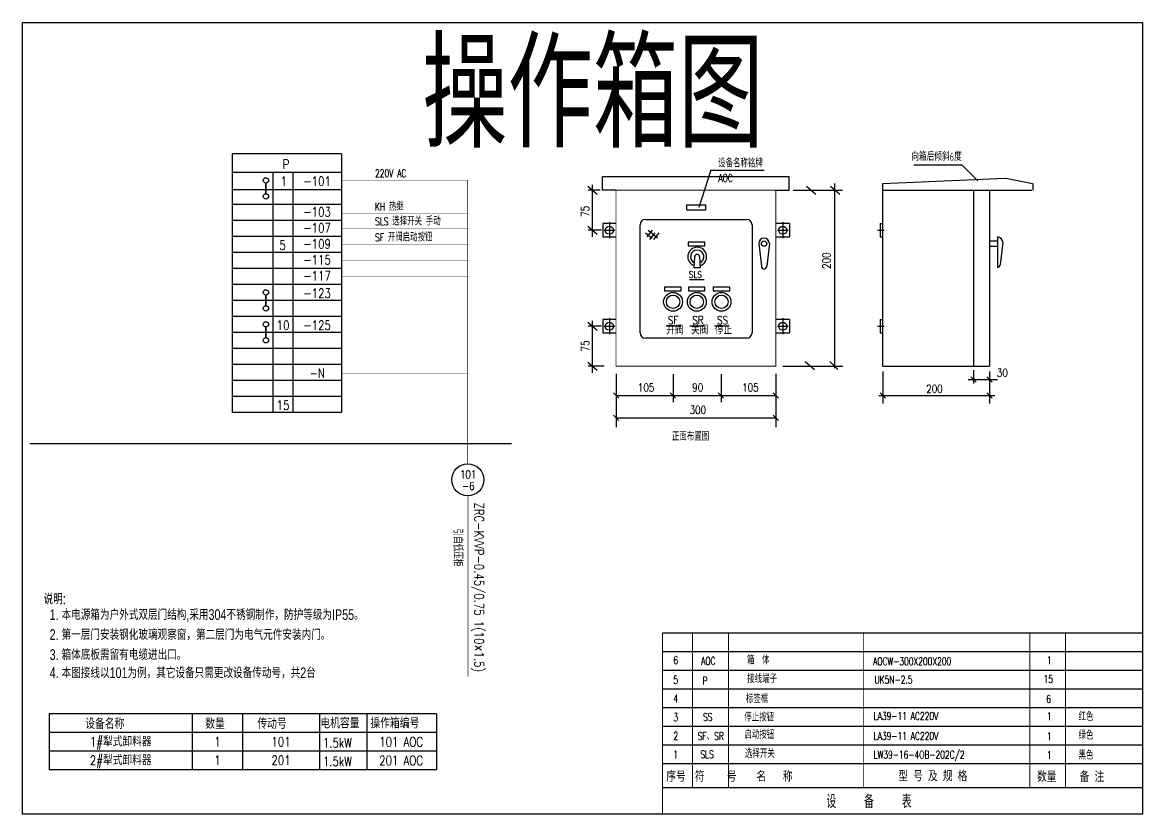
# Model space of a CAD drawing. Header units: millimetres. Extents: x 6333 to 49538, y -3842 to 24603.
# Drawn here: x 8410.2 to 8830.2, y -1815.1 to -1518 of the extents above; entities that cross this region are included whole.
import ezdxf
from ezdxf.enums import TextEntityAlignment as Align

# ---------------------------------------------------------------- set-up
doc = ezdxf.new("R2010")
doc.units = ezdxf.units.MM
doc.layers.add('标注-动力', color=7, linetype='Continuous')
doc.styles.add('CIEE01', font='ARR-english.shx', dxfattribs={"width": 0.7, "bigfont": 'hztxt.shx'})
doc.styles.add('CieText1', font='arr-english.shx', dxfattribs={"width": 0.7, "bigfont": 'hztxt.shx'})
doc.styles.add('CIETXT', font='simplex2.shx', dxfattribs={"width": 0.8, "bigfont": 'hztxt.shx'})
doc.styles.add('HZ', font='Simplex2.shx', dxfattribs={"width": 0.75, "bigfont": 'hztxt.shx'})
doc.styles.add('HZTXT', font='romans.shx', dxfattribs={"width": 0.7, "bigfont": 'hztxt.shx'})
doc.styles.add('T', font='tssdeng.shx', dxfattribs={"bigfont": 'tssdchn.shx'})
doc.styles.add('兵', font='simplex2.shx', dxfattribs={"width": 0.8, "bigfont": 'hztxt.shx'})

# ---------------------------------------------------------------- blocks, each defined once
blk = doc.blocks.new('ZZ')
for centre, radius in [((0.08, 0), 3.53), ((0.06, 0), 2.5)]:
    blk.add_circle(centre, radius)

msp = doc.modelspace()

# ---------------------------------------------------------------- linework, layer by layer
at = {"color": 7}
for p, q in [((8529.89, -1567.32), (8488.89, -1567.32)), ((8488.89, -1567.32), (8488.89, -1664.32)), ((8529.89, -1567.32), (8529.89, -1664.32)), ((8529.89, -1574.32), (8488.89, -1574.32)), ((8504.09, -1574.32), (8504.09, -1664.32)), ((8511.59, -1574.32), (8511.59, -1664.32)), ((8668.3, -1573.42), (8663.8, -1587.42)), ((8668.3, -1573.42), (8688.3, -1573.42)), ((8744.52, -1571.42), (8762.52, -1571.42)), ((8762.52, -1571.42), (8768.52, -1577.42)), ((8623.8, -1578.92), (8623.8, -1598.42)), ((8627.7, -1580.91), (8627.7, -1575.91)), ((8697.7, -1575.91), (8627.7, -1575.91)), ((8697.7, -1580.91), (8697.7, -1575.91)), ((8714.7, -1578.42), (8714.7, -1647.71)), ((8732.8, -1578.43), (8778.88, -1576.37)), ((8732.8, -1580.92), (8732.8, -1578.43)), ((8778.92, -1576.42), (8788.92, -1578.42)), ((8789.02, -1578.42), (8789.02, -1580.92)), ((8529.89, -1580.82), (8488.89, -1580.82)), ((8622.2, -1579.41), (8625.7, -1582.41)), ((8626.8, -1580.92), (8622.3, -1580.92)), ((8632.7, -1580.91), (8627.7, -1580.91)), ((8692.7, -1580.91), (8697.7, -1580.91)), ((8699.2, -1580.91), (8717.7, -1580.91)), ((8704.2, -1579.41), (8707.7, -1582.41)), ((8713.2, -1579.41), (8716.7, -1582.41)), ((8732.8, -1580.92), (8772.8, -1580.92)), ((8732.8, -1646.92), (8732.8, -1580.92)), ((8732.8, -1580.92), (8788.7, -1580.92)), ((8766.8, -1580.92), (8766.8, -1646.92)), ((8772.8, -1580.92), (8772.8, -1646.92)), ((8529.89, -1586.32), (8488.89, -1586.32)), ((8659.3, -1588.42), (8659.3, -1586.42)), ((8659.3, -1586.42), (8666.3, -1586.42)), ((8666.3, -1586.42), (8666.3, -1588.42)), ((8666.3, -1588.42), (8659.3, -1588.42)), ((8529.89, -1592.32), (8488.89, -1592.32)), ((8622.2, -1594.41), (8625.7, -1597.41)), ((8627.3, -1595.92), (8622.3, -1595.92)), ((8632.8, -1593.42), (8627.8, -1593.42)), ((8627.8, -1593.42), (8627.8, -1598.42)), ((8628.3, -1595.92), (8632.3, -1595.92)), ((8630.3, -1592.92), (8630.3, -1598.92)), ((8641.8, -1634.42), (8641.8, -1593.92)), ((8643.8, -1591.92), (8681.8, -1591.92)), ((8646.3, -1595.92), (8644.3, -1598.42)), ((8644.8, -1595.92), (8648.35, -1598.81)), ((8683.8, -1593.92), (8683.8, -1634.42)), ((8697.8, -1593.42), (8692.8, -1593.42)), ((8693.3, -1595.92), (8697.3, -1595.92)), ((8695.3, -1592.92), (8695.3, -1598.92)), ((8697.8, -1593.42), (8697.8, -1598.42)), ((8730.8, -1595.92), (8733.3, -1595.92)), ((8731.8, -1593.42), (8731.8, -1598.42)), ((8731.8, -1593.42), (8732.8, -1593.42)), ((8529.89, -1598.32), (8488.89, -1598.32)), ((8627.8, -1598.42), (8632.8, -1598.42)), ((8643.8, -1596.92), (8646.3, -1598.92)), ((8647.3, -1596.92), (8645.3, -1599.42)), ((8648.8, -1596.92), (8646.8, -1599.42)), ((8692.8, -1598.42), (8697.8, -1598.42)), ((8731.8, -1598.42), (8732.8, -1598.42)), ((8772.8, -1599.92), (8775.8, -1599.92)), ((8775.8, -1598.42), (8775.8, -1609.92)), ((8529.89, -1604.32), (8488.89, -1604.32)), ((8659.86, -1600.35), (8659.86, -1601.75)), ((8666.06, -1600.35), (8659.86, -1600.35)), ((8659.86, -1601.75), (8661.66, -1601.75)), ((8660.66, -1601.75), (8666.06, -1601.75)), ((8666.06, -1601.75), (8666.06, -1600.35)), ((8686.3, -1600.92), (8687.3, -1609.42)), ((8690.3, -1600.92), (8689.3, -1609.42)), ((8772.8, -1601.92), (8775.8, -1601.92)), ((8777.77, -1600.42), (8776.77, -1608.92)), ((8662.11, -1610.09), (8662.31, -1605.89)), ((8664.11, -1605.89), (8664.31, -1610.09)), ((8529.89, -1610.32), (8488.89, -1610.32)), ((8664.31, -1610.09), (8662.11, -1610.09)), ((8529.89, -1616.32), (8488.89, -1616.32)), ((8660.31, -1614.39), (8665.81, -1614.39)), ((8651.04, -1617.27), (8651.04, -1618.67)), ((8657.24, -1617.27), (8651.04, -1617.27)), ((8651.04, -1618.67), (8652.84, -1618.67)), ((8651.84, -1618.67), (8657.24, -1618.67)), ((8657.24, -1618.67), (8657.24, -1617.27)), ((8659.94, -1617.27), (8659.94, -1618.67)), ((8666.14, -1617.27), (8659.94, -1617.27)), ((8659.94, -1618.67), (8661.74, -1618.67)), ((8660.74, -1618.67), (8666.14, -1618.67)), ((8666.14, -1618.67), (8666.14, -1617.27)), ((8669.23, -1617.27), (8669.23, -1618.67)), ((8675.43, -1617.27), (8669.23, -1617.27)), ((8669.23, -1618.67), (8671.03, -1618.67)), ((8670.03, -1618.67), (8675.43, -1618.67)), ((8675.43, -1618.67), (8675.43, -1617.27)), ((8529.89, -1622.32), (8488.89, -1622.32)), ((8529.89, -1628.32), (8488.89, -1628.32)), ((8632.8, -1629.42), (8627.8, -1629.42)), ((8627.8, -1629.42), (8627.8, -1634.42)), ((8630.3, -1628.92), (8630.3, -1634.92)), ((8697.8, -1629.42), (8692.8, -1629.42)), ((8695.3, -1628.92), (8695.3, -1634.92)), ((8697.8, -1629.42), (8697.8, -1634.42)), ((8731.8, -1629.42), (8731.8, -1634.42)), ((8731.8, -1629.42), (8732.8, -1629.42)), ((8622.2, -1630.41), (8625.7, -1633.41)), ((8627.3, -1631.92), (8622.3, -1631.92)), ((8623.8, -1629.92), (8623.8, -1649.42)), ((8628.3, -1631.92), (8632.3, -1631.92)), ((8651.59, -1631.73), (8657.09, -1631.73)), ((8660.49, -1631.73), (8665.99, -1631.73)), ((8669.77, -1631.73), (8675.27, -1631.73)), ((8693.3, -1631.92), (8697.3, -1631.92)), ((8730.8, -1631.92), (8733.3, -1631.92)), ((8529.89, -1634.32), (8488.89, -1634.32)), ((8627.8, -1634.42), (8632.8, -1634.42)), ((8681.8, -1636.42), (8643.8, -1636.42)), ((8692.8, -1634.42), (8697.8, -1634.42)), ((8731.8, -1634.42), (8732.8, -1634.42)), ((8529.89, -1640.32), (8488.89, -1640.32)), ((8529.89, -1646.32), (8488.89, -1646.32)), ((8622.2, -1645.41), (8625.7, -1648.41)), ((8703.74, -1645.21), (8707.24, -1648.21)), ((8712.96, -1645.21), (8715.96, -1648.21)), ((8628.3, -1646.92), (8622.3, -1646.92)), ((8632.8, -1649.81), (8632.8, -1669.81)), ((8654.2, -1649.92), (8654.2, -1660.42)), ((8672.2, -1649.92), (8672.2, -1660.42)), ((8692.7, -1649.81), (8692.7, -1669.81)), ((8695.3, -1646.92), (8717.8, -1646.92)), ((8732.8, -1646.92), (8772.8, -1646.92)), ((8732.8, -1648.92), (8732.8, -1660.92)), ((8766.8, -1648.42), (8766.8, -1653.42)), ((8772.8, -1648.92), (8772.8, -1660.92)), ((8529.89, -1652.32), (8488.89, -1652.32)), ((8764.8, -1651.92), (8775.8, -1651.92)), ((8765.84, -1650.92), (8767.84, -1652.92)), ((8771.84, -1650.92), (8773.84, -1652.92)), ((8529.89, -1658.32), (8488.89, -1658.32)), ((8631.8, -1656.92), (8633.8, -1658.92)), ((8632.8, -1657.92), (8692.7, -1657.92)), ((8653.11, -1656.92), (8655.11, -1658.92)), ((8671.12, -1656.92), (8673.12, -1658.92)), ((8691.7, -1656.92), (8693.7, -1658.92)), ((8731.3, -1657.92), (8774.8, -1657.92)), ((8731.84, -1656.92), (8733.84, -1658.92)), ((8771.84, -1656.92), (8773.84, -1658.92)), ((8529.89, -1664.32), (8488.89, -1664.32)), ((8631.8, -1665.31), (8633.8, -1667.31)), ((8632.8, -1666.31), (8692.7, -1666.31)), ((8691.7, -1665.31), (8693.7, -1667.31)), ((8413.07, -1675.91), (8593.64, -1675.91)), ((8650.23, -1746.97), (8830.23, -1746.97)), ((8650.23, -1753.97), (8830.23, -1753.97)), ((8650.23, -1760.97), (8830.23, -1760.97)), ((8650.23, -1767.97), (8830.23, -1767.97)), ((8650.23, -1774.97), (8830.23, -1774.97)), ((8650.23, -1781.97), (8830.23, -1781.97)), ((8650.23, -1788.97), (8830.23, -1788.97)), ((8650.23, -1795.97), (8830.23, -1795.97)), ((8650.23, -1804.97), (8830.23, -1804.97))]:
    msp.add_line(p, q, dxfattribs=at)
at = {"color": 0}
for p, q in [((8420.23, -1777.36), (8420.23, -1798.28)), ((8473.92, -1777.38), (8473.92, -1798.28)), ((8492.78, -1777.38), (8492.78, -1798.28)), ((8521.63, -1777.36), (8521.63, -1798.28)), ((8539.37, -1777.36), (8539.37, -1798.28)), ((8565.54, -1777.36), (8565.54, -1798.28))]:
    msp.add_line(p, q, dxfattribs=at)
msp.add_lwpolyline([(8410.23, -1517.97), (8830.23, -1517.97), (8830.23, -1814.97), (8410.23, -1814.97)], close=True)
at = {"color": 7}
for points, const_width in [([(8501.55, -1578.22), (8501.55, -1582.22)], 0.6), ([(8692.7, -1646.91), (8692.7, -1580.91), (8632.8, -1580.91), (8632.8, -1646.91), (8692.7, -1646.91)], 0.3), ([(8501.55, -1620.22), (8501.55, -1624.22)], 0.6), ([(8501.55, -1632.22), (8501.55, -1636.22)], 0.6), ([(8577.3, -1695.53), (8577.3, -1763.42)], 0.2), ([(8650.23, -1746.97), (8650.23, -1814.97)], 0.3), ([(8661.49, -1746.97), (8661.49, -1804.97)], 0.3), ([(8674.99, -1746.97), (8674.99, -1804.97)], 0.3), ([(8725.66, -1746.97), (8725.66, -1804.97)], 0.3), ([(8787.93, -1746.97), (8787.93, -1804.97)], 0.3), ([(8801.31, -1746.97), (8801.31, -1804.97)], 0.3)]:
    msp.add_lwpolyline(points, dxfattribs=dict(at, const_width=const_width))
at = {"color": 0}
for points in [[(8565.54, -1777.36), (8420.23, -1777.36)], [(8565.54, -1784.28), (8420.23, -1784.28)], [(8565.54, -1791.28), (8420.23, -1791.28)], [(8565.54, -1798.28), (8420.23, -1798.28)]]:
    msp.add_lwpolyline(points, dxfattribs=at)
at = {"color": 7}
for centre, radius in [((8501.55, -1577.22), 1), ((8501.55, -1583.22), 1), ((8630.3, -1595.92), 1.5), ((8695.3, -1595.92), 1.5), ((8688.3, -1600.92), 1), ((8501.55, -1619.22), 1), ((8501.55, -1625.22), 1), ((8501.55, -1631.22), 1), ((8630.3, -1631.92), 1.5), ((8695.3, -1631.92), 1.5), ((8501.55, -1637.22), 1), ((8577.21, -1689.53), 6)]:
    msp.add_circle(centre, radius, dxfattribs=at)
for centre, radius, start, end in [((8643.8, -1593.92), 2, 90, 180), ((8681.8, -1593.92), 2, 0, 90), ((8688.3, -1600.92), 2, 0, 180), ((8775.77, -1600.42), 2, 0, 87.9525), ((8663.25, -1605.84), 3.53, 287.0361, 251.6144), ((8663.23, -1605.84), 2.5, 293.4003, 245.3381), ((8663.21, -1605.89), 0.9, 0, 180), ((8688.3, -1609.42), 1, 180, 0), ((8775.77, -1608.92), 1, 271.9942, 0), ((8643.8, -1634.42), 2, 180, 270), ((8681.8, -1634.42), 2, 270, 0)]:
    msp.add_arc(centre, radius, start, end, dxfattribs=at)
at = {"layer": '标注-动力'}
msp.add_line((8695.23, -1814.97), (8650.23, -1814.97), dxfattribs=at)
at = {"layer": '标注-动力', "color": 7, "ltscale": 2, "const_width": 0.2}
for points in [[(8529.89, -1577.14), (8577.21, -1577.14)], [(8577.21, -1577.14), (8577.21, -1683.53)], [(8529.89, -1589.64), (8577.21, -1589.64)], [(8529.89, -1595.14), (8577.21, -1595.14)], [(8529.89, -1601.14), (8577.21, -1601.14)], [(8529.89, -1607.14), (8577.21, -1607.14)], [(8529.89, -1613.14), (8577.21, -1613.14)], [(8529.89, -1649.64), (8577.21, -1649.64)]]:
    msp.add_lwpolyline(points, dxfattribs=at)

# ---------------------------------------------------------------- block references
at = {"color": 7}
for p in [(8654.11, -1622.77), (8663.01, -1622.77), (8672.29, -1622.77)]:
    msp.add_blockref('ZZ', p, dxfattribs=at)

# ---------------------------------------------------------------- texts
at = {"color": 0, "style": '兵', "width": 0.8}
msp.add_text('操作箱图', height=40, dxfattribs=at).set_placement((8560.14, -1564.93))
at = {"color": 7}
for s, height, style, width, p in [('向箱后倾斜6度', 2.95, 'T', 0.75, (8743.53, -1569.83)), ('P', 3.5, 'HZ', 0.8, (8507.79, -1572.93)), ('设备名称铭牌', 2.95, 'HZTXT', 0.7, (8671.09, -1572.33)), ('220V AC', 2.95, 'HZTXT', 0.7, (8542.45, -1576.06)), ('AOC', 2.95, 'HZTXT', 0.7, (8671.18, -1577.83)), ('1', 3.5, 'HZ', 0.8, (8507.09, -1579.32)), ('KH 热继', 2.95, 'HZTXT', 0.7, (8542.45, -1588.56)), ('SLS 选择开关 手动', 2.95, 'HZTXT', 0.7, (8542.45, -1594.06)), ('5', 3.5, 'HZ', 0.8, (8506.59, -1603.32)), ('SF 开阀启动按钮', 2.95, 'HZTXT', 0.7, (8542.45, -1600.06)), ('SLS', 2.5, 'HZ', 0.8, (8660.13, -1613.82)), ('SF', 3, 'HZ', 0.8, (8652.24, -1631.16)), ('SR', 3, 'HZ', 0.8, (8661.42, -1631.16)), ('SS', 3, 'HZ', 0.8, (8670.71, -1631.16)), ('10', 3.5, 'HZ', 0.8, (8505.59, -1633.32)), ('开阀', 3, 'HZ', 0.8, (8651.63, -1634.97)), ('关阀', 3, 'HZ', 0.8, (8660.92, -1634.97)), ('停止', 3, 'HZ', 0.8, (8669.85, -1634.97)), ('30', 3, 'HZ', 0.8, (8775.6, -1650.92)), ('105', 3, 'HZ', 0.8, (8641, -1656.42)), ('90', 3, 'HZ', 0.8, (8661.37, -1656.42)), ('105', 3, 'HZ', 0.8, (8680.1, -1656.42)), ('200', 3, 'HZ', 0.8, (8749.1, -1656.92)), ('15', 3.5, 'HZ', 0.8, (8505.59, -1663.32)), ('300', 3, 'HZ', 0.8, (8660.4, -1664.81)), ('正面布置图', 2.95, 'HZTXT', 0.7, (8653.8, -1674.83)), ('101', 3, 'CIETXT', 0.8, (8574.3, -1689.03)), ('-6', 3, 'CIETXT', 0.8, (8575.02, -1693.37)), ('说明:', 4, 'CieText1', 0.75, (8418.2, -1736.25)), ('1. 本电源箱为户外式双层门结构,采用304不锈钢制作，防护等级为IP55。', 4, 'CieText1', 0.75, (8420.46, -1742.09)), ('2. 第一层门安装钢化玻璃观察窗，第二层门为电气元件安装内门。', 4, 'CieText1', 0.75, (8420.46, -1749.59)), ('3. 箱体底板需留有电缆进出口。', 4, 'CieText1', 0.75, (8420.46, -1757.09)), ('箱  体', 2.95, 'HZTXT', 0.7, (8681.94, -1758.71)), ('4. 本图接线以101为例，其它设备只需更改设备传动号，共2台', 4, 'CieText1', 0.75, (8420.46, -1763.91)), ('6', 2.95, 'HZTXT', 0.7, (8654.31, -1758.67)), ('AOC', 2.95, 'HZTXT', 0.7, (8664.71, -1758.94)), ('AOCW-300X200X200', 2.95, 'HZTXT', 0.7, (8729.2, -1759.08)), ('1', 2.95, 'HZTXT', 0.7, (8794.31, -1758.71)), ('5', 2.95, 'HZTXT', 0.7, (8654.31, -1766.07)), ('P', 2.95, 'HZTXT', 0.7, (8665.21, -1766.34)), ('接线端子', 2.95, 'HZTXT', 0.7, (8682.01, -1765.72)), ('UK5N-2.5', 2.95, 'HZTXT', 0.7, (8729.7, -1765.98)), ('15', 2.95, 'HZTXT', 0.7, (8793.11, -1765.75)), ('4', 2.95, 'HZTXT', 0.7, (8654.31, -1773.07)), ('标签框', 2.95, 'HZTXT', 0.7, (8681.51, -1773.22)), ('6', 2.95, 'HZTXT', 0.7, (8794.11, -1773.25)), ('3', 2.95, 'HZTXT', 0.7, (8654.31, -1780.07)), ('SS', 2.95, 'HZTXT', 0.7, (8665.41, -1780)), ('停止按钮', 2.95, 'HZTXT', 0.7, (8680.92, -1780.12)), ('LA39-11 AC220V', 2.95, 'HZTXT', 0.7, (8729.4, -1779.63)), ('1', 2.95, 'HZTXT', 0.7, (8794.31, -1779.71)), ('红色', 2.95, 'HZTXT', 0.7, (8806.21, -1779.88)), ('2', 2.95, 'HZTXT', 0.7, (8654.31, -1787.07)), ('SF、SR', 2.95, 'HZTXT', 0.7, (8663.41, -1787.13)), ('启动按钮', 2.95, 'HZTXT', 0.7, (8680.95, -1786.64)), ('LA39-11 AC220V', 2.95, 'HZTXT', 0.7, (8729.4, -1787.13)), ('1', 2.95, 'HZTXT', 0.7, (8794.31, -1787.21)), ('绿色', 2.95, 'HZTXT', 0.7, (8806.21, -1786.88)), ('1', 2.95, 'HZTXT', 0.7, (8654.31, -1794.07)), ('SLS', 2.95, 'HZTXT', 0.7, (8664.41, -1794)), ('选择开关', 2.95, 'HZTXT', 0.7, (8681.14, -1793.77)), ('LW39-16-4OB-202C/2', 2.95, 'HZTXT', 0.7, (8729.4, -1794.13)), ('1', 2.95, 'HZTXT', 0.7, (8794.31, -1794.21)), ('黑色', 2.95, 'HZTXT', 0.7, (8806.21, -1794.38)), ('序号', 4, 'HZTXT', 0.7, (8651.66, -1802.81)), ('符    号', 4, 'HZTXT', 0.7, (8662.39, -1802.81)), ('名   称', 4, 'HZTXT', 0.7, (8685.44, -1802.79)), ('型 号 及 规 格 ', 4, 'HZTXT', 0.7, (8738.64, -1802.61)), ('数量', 4, 'HZTXT', 0.7, (8790.65, -1802.85)), ('备 注', 4, 'HZTXT', 0.7, (8806.66, -1802.89)), ('设    备    表', 5, 'HZTXT', 0.7, (8711.71, -1812.67))]:
    msp.add_text(s, height=height, dxfattribs=dict(at, style=style, width=width)).set_placement(p)
at = {"color": 7, "style": 'HZ', "width": 0.8}
for s, p in [('-101', (8520.74, -1577.57)), ('-103', (8520.74, -1589.07)), ('-107', (8520.74, -1595.07)), ('-109', (8520.74, -1601.07)), ('-115', (8520.74, -1607.07)), ('-117', (8520.74, -1613.07)), ('-123', (8520.74, -1619.57)), ('-125', (8520.74, -1631.57)), ('-N', (8520.74, -1649.57))]:
    msp.add_text(s, height=3.5, dxfattribs=at).set_placement(p, align=Align.MIDDLE_CENTER)
at = {"color": 7}
for s, height, rotation, style, width, p in [('75', 3, 90, 'HZ', 0.8, (8622.7, -1590.91)), ('200', 3, 90, 'HZ', 0.8, (8713.2, -1610.41)), ('75', 3, 90, 'HZ', 0.8, (8622.7, -1641.41)), ('ZRC-KVVP-0.45/0.75 1(10×1.5)', 3.5, 270, 'CIETXT', 0.8, (8579.7, -1698.02)), ('引自低压柜', 3, 270, 'CIEE01', 0.7, (8571.88, -1707.85))]:
    msp.add_text(s, height=height, rotation=rotation, dxfattribs=dict(at, style=style, width=width)).set_placement(p)
at = {"color": 0, "style": '兵', "width": 0.8}
for s, p in [('设备名称', (8441.13, -1782.98)), ('数量', (8482.47, -1782.98)), ('传动号', (8503.83, -1782.98)), ('电机容量', (8529.28, -1782.79)), ('操作箱编号', (8549.87, -1782.79))]:
    msp.add_text(s, height=4, dxfattribs=at).set_placement(p, align=Align.CENTER)
at = {"color": 4, "style": '兵', "width": 0.8}
for s, p in [('1#犁式卸料器', (8447.08, -1787.78)), ('1', (8483.35, -1787.78)), ('101', (8507.2, -1787.78)), ('2#犁式卸料器', (8447.08, -1794.75)), ('1', (8483.35, -1794.75)), ('201', (8507.2, -1794.75))]:
    msp.add_text(s, height=3.5, dxfattribs=at).set_placement(p, align=Align.MIDDLE_CENTER)
for p in [(8522.88, -1789.95), (8522.88, -1796.91)]:
    msp.add_text('1.5kW', height=3.5, dxfattribs=at).set_placement(p)
at = {"color": 3, "style": '兵', "width": 0.8}
for s, p in [('101 AOC', (8552.22, -1787.83)), ('201 AOC', (8552.22, -1794.83))]:
    msp.add_text(s, height=3.5, dxfattribs=at).set_placement(p, align=Align.MIDDLE_CENTER)

doc.saveas('drawing.dxf')
